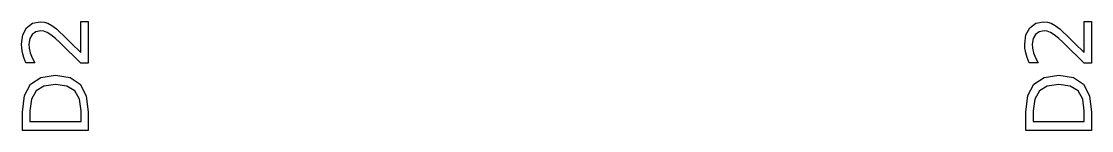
# Model space of a CAD drawing. Header units: millimetres. Extents: x -8 to 8, y -0.8 to 0.8.
import ezdxf

# ---------------------------------------------------------------- set-up
doc = ezdxf.new("R2010")
doc.units = ezdxf.units.MM

msp = doc.modelspace()

# ---------------------------------------------------------------- linework, layer by layer
at = {"layer": 'MARK'}
for points in [[(-7.112, 0.35), (-7.112, 0.814), (-7, 0.814), (-7, 0.19), (-7.112, 0.19), (-7.203, 0.28), (-7.322, 0.396), (-7.43, 0.503), (-7.492, 0.561), (-7.558, 0.615), (-7.613, 0.65), (-7.663, 0.669), (-7.711, 0.675), (-7.782, 0.661), (-7.839, 0.62), (-7.876, 0.557), (-7.888, 0.477), (-7.883, 0.413), (-7.867, 0.345), (-7.839, 0.273), (-7.801, 0.197), (-7.935, 0.197), (-7.963, 0.274), (-7.984, 0.347), (-7.996, 0.414), (-8, 0.474), (-7.981, 0.612), (-7.924, 0.718), (-7.835, 0.786), (-7.72, 0.809), (-7.661, 0.803), (-7.605, 0.786), (-7.546, 0.754), (-7.477, 0.703), (-7.44, 0.669), (-7.367, 0.599), (-7.257, 0.492), (-7.112, 0.35)], [(7.888, 0.35), (7.888, 0.814), (8, 0.814), (8, 0.19), (7.888, 0.19), (7.797, 0.28), (7.678, 0.396), (7.57, 0.503), (7.508, 0.561), (7.442, 0.615), (7.387, 0.65), (7.337, 0.669), (7.289, 0.675), (7.218, 0.661), (7.161, 0.62), (7.124, 0.557), (7.112, 0.477), (7.117, 0.413), (7.133, 0.345), (7.161, 0.273), (7.199, 0.197), (7.065, 0.197), (7.037, 0.274), (7.016, 0.347), (7.004, 0.414), (7, 0.474), (7.019, 0.612), (7.076, 0.718), (7.165, 0.786), (7.28, 0.809), (7.339, 0.803), (7.395, 0.786), (7.454, 0.754), (7.523, 0.703), (7.56, 0.669), (7.633, 0.599), (7.743, 0.492), (7.888, 0.35)], [(-7.982, -0.814), (-7.982, -0.541), (-7.953, -0.293), (-7.864, -0.122), (-7.711, -0.022), (-7.492, 0.012), (-7.272, -0.022), (-7.119, -0.122), (-7.03, -0.294), (-7, -0.541), (-7, -0.814), (-7.982, -0.814)], [(7.018, -0.814), (7.018, -0.541), (7.047, -0.293), (7.136, -0.122), (7.289, -0.022), (7.508, 0.012), (7.728, -0.022), (7.881, -0.122), (7.97, -0.294), (8, -0.541), (8, -0.814), (7.018, -0.814)], [(-7.873, -0.681), (-7.109, -0.681), (-7.109, -0.52), (-7.132, -0.344), (-7.201, -0.223), (-7.32, -0.152), (-7.492, -0.128), (-7.663, -0.152), (-7.781, -0.223), (-7.85, -0.344), (-7.873, -0.52), (-7.873, -0.681)], [(7.127, -0.681), (7.891, -0.681), (7.891, -0.52), (7.868, -0.344), (7.799, -0.223), (7.68, -0.152), (7.508, -0.128), (7.337, -0.152), (7.219, -0.223), (7.15, -0.344), (7.127, -0.52), (7.127, -0.681)]]:
    msp.add_lwpolyline(points, close=True, dxfattribs=at)

doc.saveas('drawing.dxf')
